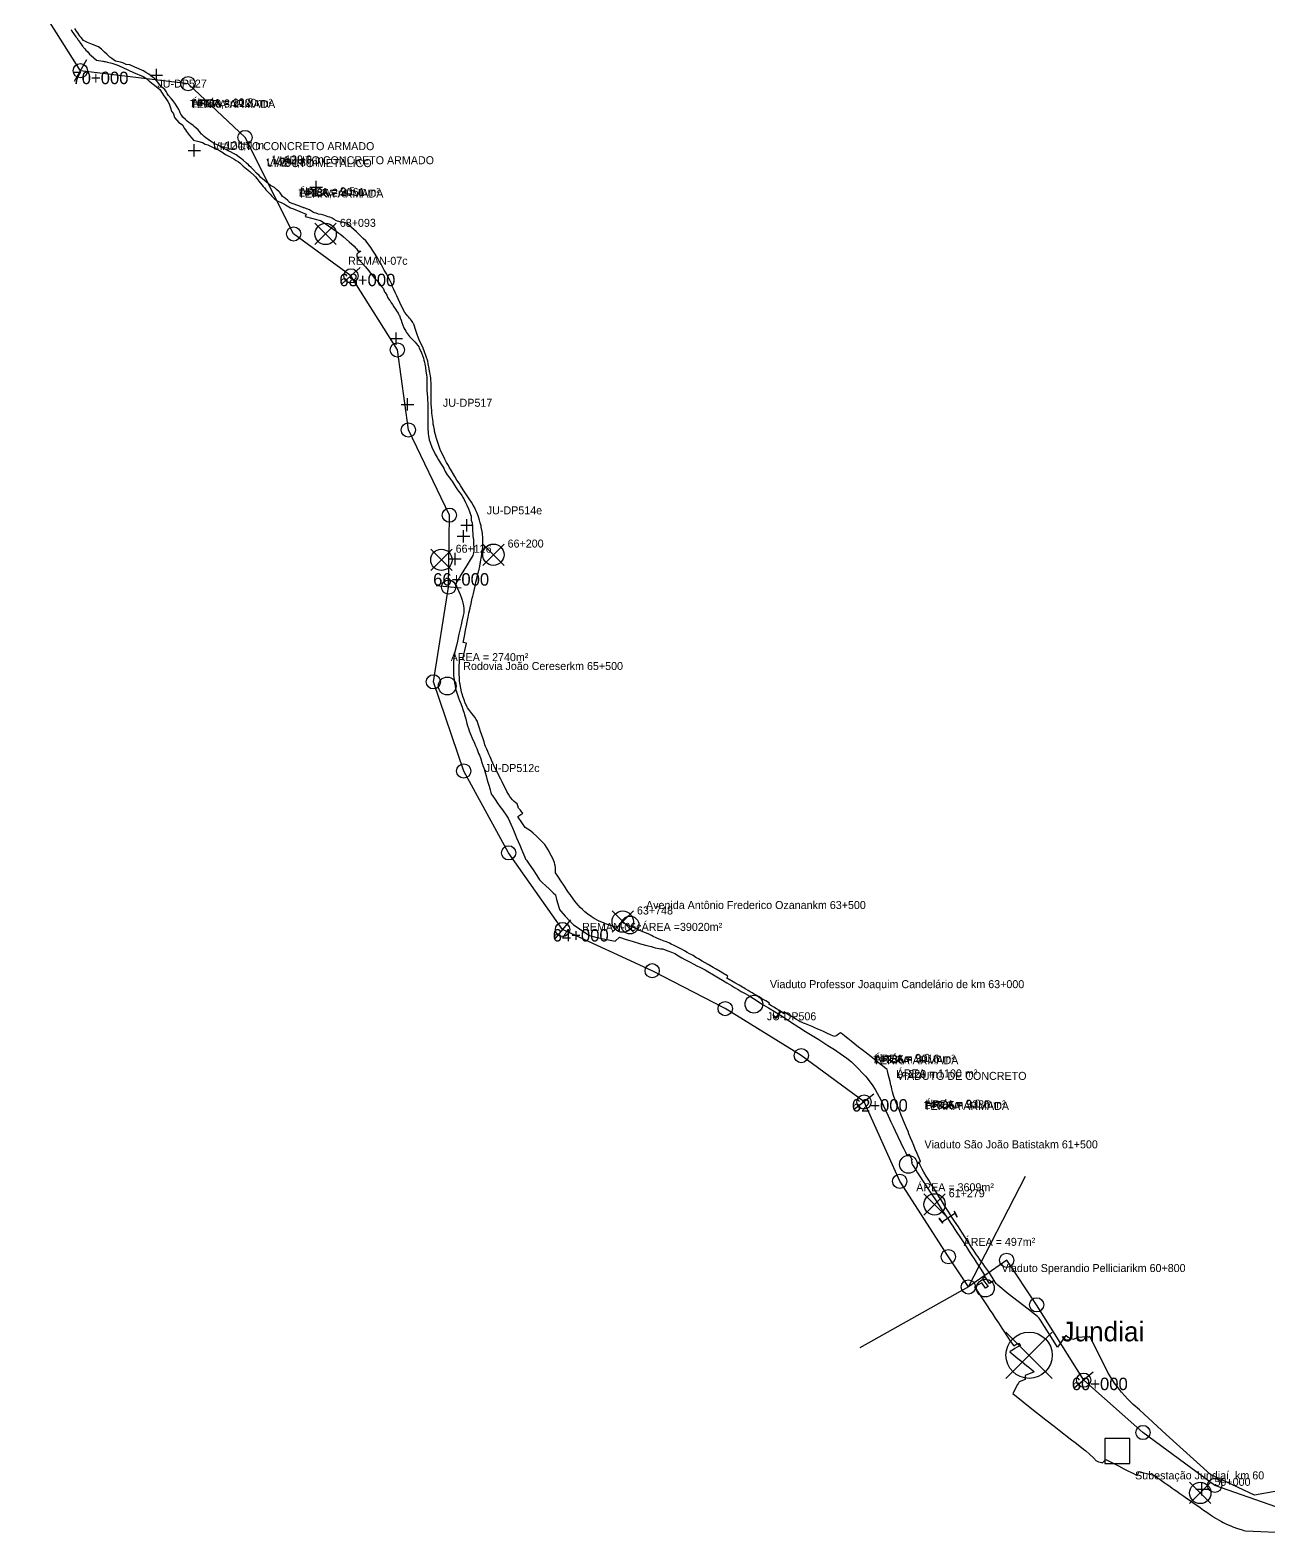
# Model space of a CAD drawing. Header units: metres. Extents: x 286341 to 332373, y 7396700 to 7466215.
# Drawn here: x 302639 to 309604, y 7432512 to 7440965 of the extents above; entities that cross this region are included whole.
import ezdxf

# ---------------------------------------------------------------- set-up
doc = ezdxf.new("R2010")
doc.units = ezdxf.units.M
for name, color, linetype in [('00-EIXO-TIC-RODAPE', 1, 'Continuous'), ('01-ESTACAS-MARCACAO', 3, 'Continuous'), ('02-TRECHOS-DIVISAO', 3, 'Continuous'), ('03-TERMINAIS-TIC', 2, 'Continuous'), ('06-SUBESTACOES', 6, 'Continuous'), ('07-OBRAS-DE-ARTE', 30, 'Continuous'), ('08-VIADUTOS-NOMES', 30, 'Continuous'), ('09-PASSARELAS', 4, 'Continuous'), ('10-DRENAGEM-BUEIROS', 5, 'Continuous'), ('12-FAIXA-DOMINIO', 9, 'Continuous'), ('13-DESAPROPRIACAO', 2, 'Continuous'), ('14-TIC-EIXO-REFERENCIA', 1, 'Continuous')]:
    doc.layers.add(name, color=color, linetype=linetype)

msp = doc.modelspace()

# ---------------------------------------------------------------- linework, layer by layer
at = {"layer": '00-EIXO-TIC-RODAPE'}
msp.add_lwpolyline([(309681.1, 7432646.3), (309299.4, 7432779.9), (308895.9, 7433077.3), (308562.9, 7433371.8), (308298, 7433795.2), (308129.8, 7434045.9), (307914.4, 7433896.2), (307801.7, 7434066.3), (307528.5, 7434490), (307327.8, 7434936.3), (306974.8, 7435197.3), (306547.2, 7435461.4), (306136.6, 7435674.2), (305632.6, 7435906.6), (305329.2, 7436337.3), (305076.9, 7436797.6), (304906.5, 7437299.2), (304992.1, 7437832.1), (304996.6, 7438236.7), (304765.9, 7438715.7), (304703.7, 7439166.1), (304442.7, 7439582.7), (304120.4, 7439818.5), (303847.2, 7440360.8), (303527, 7440663.3), (302921.4, 7440736.3), (302638.7, 7441185.8)], dxfattribs=at)
at = {"layer": '01-ESTACAS-MARCACAO'}
for p, q in [((302956.9, 7440796.6), (302885.9, 7440676)), ((304494.9, 7439629.3), (304390.5, 7439536)), ((305061.8, 7437825.4), (304922.5, 7437838.8)), ((305677, 7435960.6), (305588.2, 7435852.5)), ((307382.9, 7434979.5), (307272.6, 7434893.2)), ((308616.7, 7433416.6), (308509.1, 7433327))]:
    msp.add_line(p, q, dxfattribs=at)
at = {"layer": '02-TRECHOS-DIVISAO'}
for q in [(308235.4, 7434518.2), (307303.9, 7433553.7)]:
    msp.add_line((307914.4, 7433896.2), q, dxfattribs=at)
at = {"layer": '03-TERMINAIS-TIC'}
for p, q in [((308125.4, 7433382), (308385.4, 7433642)), ((308125.4, 7433642), (308385.4, 7433382))]:
    msp.add_line(p, q, dxfattribs=at)
msp.add_circle((308255.4, 7433512), 130, dxfattribs=at)
at = {"layer": '06-SUBESTACOES'}
msp.add_lwpolyline([(308681.8, 7432903.8), (308821.8, 7432903.8), (308821.8, 7433043.8), (308681.8, 7433043.8)], close=True, dxfattribs=at)
at = {"layer": '07-OBRAS-DE-ARTE'}
for p, q in [((304240.3, 7439758.1), (304360.3, 7439878.1)), ((304240.3, 7439878.1), (304360.3, 7439758.1)), ((304891.4, 7437925.4), (305011.4, 7438045.4)), ((304891.4, 7438045.4), (305011.4, 7437925.4)), ((305183.7, 7437954.3), (305303.7, 7438074.3)), ((305183.7, 7438074.3), (305303.7, 7437954.3)), ((305911, 7435890.7), (306031, 7436010.7)), ((305911, 7436010.7), (306031, 7435890.7)), ((307664, 7434300.6), (307784, 7434420.6)), ((307664, 7434420.6), (307784, 7434300.6)), ((309158.3, 7432677.5), (309278.3, 7432797.5)), ((309158.3, 7432797.5), (309278.3, 7432677.5))]:
    msp.add_line(p, q, dxfattribs=at)
for centre in [(304300.3, 7439818.1), (304951.4, 7437985.4), (305243.7, 7438014.3), (305971, 7435950.7), (307724, 7434360.6), (309218.3, 7432737.5)]:
    msp.add_circle(centre, 60, dxfattribs=at)
at = {"layer": '08-VIADUTOS-NOMES'}
for centre in [(304984.3, 7437275.7), (306011.8, 7435931.5), (306708.5, 7435486.4), (307577.2, 7434585.5), (308010.3, 7433889.8)]:
    msp.add_circle(centre, 50, dxfattribs=at)
at = {"layer": '09-PASSARELAS'}
for points in [[(306850.7, 7435452.6), (306879.4, 7435435.3), (306879.4, 7435435.3), (306879.4, 7435435.3), (306877.9, 7435432.9), (306857.8, 7435445), (306835.9, 7435409), (306832.3, 7435405.5), (306814.7, 7435424.1), (306814.7, 7435424.1), (306814.7, 7435424.1), (306816.7, 7435426), (306827.7, 7435414.4), (306829.5, 7435417.4), (306836.2, 7435413.3), (306855.8, 7435445.6), (306849, 7435449.7), (306850.7, 7435452.6)], [(306855.8, 7435445.6), (306834.5, 7435410.4)], [(306857.8, 7435445), (306835.9, 7435409)], [(307765.3, 7434263.6), (307751.3, 7434282.6), (307750, 7434281.5), (307749.7, 7434281.4), (307749, 7434280.9), (307768.9, 7434253.9), (307771.6, 7434255.9), (307766.9, 7434262.3), (307838.5, 7434311.2), (307849.1, 7434290.2), (307850.3, 7434290.8), (307850.5, 7434290.8), (307851.6, 7434291.4), (307836.5, 7434321.3), (307833.6, 7434319.8), (307837.2, 7434312.8)]]:
    msp.add_lwpolyline(points, dxfattribs=at)
at = {"layer": '10-DRENAGEM-BUEIROS'}
for points in [[(303349, 7440677.1), (303349, 7440747.1)], [(303314, 7440712.1), (303384, 7440712.1)], [(303562.2, 7440253.4), (303562.2, 7440323.4)], [(303527.2, 7440288.4), (303597.2, 7440288.4)], [(304212.1, 7440081.5), (304282.1, 7440081.5)], [(304247.1, 7440046.5), (304247.1, 7440116.5)], [(304661.8, 7439229.3), (304731.8, 7439229.3)], [(304696.8, 7439194.3), (304696.8, 7439264.3)], [(304761, 7438824.7), (304761, 7438894.7)], [(304726, 7438859.7), (304796, 7438859.7)], [(305095.3, 7438144.8), (305095.3, 7438214.8)], [(305040.8, 7438117.7), (305110.8, 7438117.7)], [(305060.3, 7438179.8), (305130.3, 7438179.8)], [(305075.8, 7438082.7), (305075.8, 7438152.7)], [(304993.3, 7437990.5), (305063.3, 7437990.5)], [(305028.3, 7437955.5), (305028.3, 7438025.5)], [(309227.6, 7432722.9), (309227.6, 7432792.9)], [(309192.6, 7432757.9), (309262.6, 7432757.9)]]:
    msp.add_lwpolyline(points, dxfattribs=at)
at = {"layer": '12-FAIXA-DOMINIO'}
for points in [[(302869.1, 7440968.3), (302874, 7440959.4), (302883.3, 7440945.5), (302896, 7440927.6), (302900.8, 7440921), (302903.7, 7440916.9), (302906.9, 7440912.3), (302909.8, 7440908.1), (302912.6, 7440904.2), (302916.2, 7440898.9), (302918.6, 7440895.5), (302925.5, 7440885.7), (302929, 7440880.8), (302933.8, 7440874.2), (302936.5, 7440871.2), (302939.6, 7440867.6), (302946.7, 7440859.6), (302952.9, 7440852.5), (302963, 7440841.5), (302972.6, 7440829.5), (302982, 7440821.8), (302996.9, 7440808.8), (303013.1, 7440795.2), (303047.2, 7440789.9), (303050, 7440789.5), (303055.2, 7440788.7), (303060.9, 7440787.8), (303074.4, 7440784.7), (303097.6, 7440779.5), (303126.7, 7440768.5), (303139.5, 7440763.4), (303185.5, 7440742.5), (303192.4, 7440739.5), (303220.8, 7440727.1), (303274.8, 7440703.5), (303289.9, 7440693.7), (303306.9, 7440679.8), (303310.9, 7440676.7), (303323.6, 7440666.8), (303337.8, 7440654.8), (303349.6, 7440644.8), (303367.8, 7440629.8), (303381.4, 7440609.2), (303390.6, 7440595.5), (303397.5, 7440585.4), (303412.5, 7440562.7), (303421.4, 7440549.5), (303428, 7440527), (303433.1, 7440509.2), (303444.6, 7440493.2), (303449.9, 7440473.5), (303474.2, 7440444.4), (303495.9, 7440431.5), (303497.8, 7440430.4), (303501.6, 7440421.5), (303505.9, 7440413.4), (303511.8, 7440403.1), (303518, 7440394), (303528.6, 7440378.7), (303534.5, 7440372.4), (303547.9, 7440357.6), (303558.5, 7440346.4), (303588.5, 7440337.5), (303607.4, 7440331.9), (303623.8, 7440322.7), (303637.4, 7440318.7), (303660.9, 7440308.7), (303672.3, 7440303), (303689, 7440294.6), (303704.4, 7440286.7), (303713.1, 7440282.2), (303717.2, 7440279.3), (303723.9, 7440274.5), (303737.1, 7440265.4), (303759.5, 7440253.1), (303785.6, 7440238), (303798.2, 7440230.6), (303811.1, 7440223.6), (303817.8, 7440218.1), (303827.7, 7440208.6), (303836.6, 7440199.6), (303874.8, 7440169), (303901.2, 7440144.4), (303905.7, 7440139.7), (303913.8, 7440129.4), (303925, 7440115.8), (303942.3, 7440094.1), (303949.1, 7440085.8), (303955.9, 7440077.5), (303964.5, 7440067.2), (303987.8, 7440041.8), (303997.7, 7440030.9), (304011.4, 7440017.9), (304020.6, 7440009.3), (304031.2, 7440002.8), (304040.6, 7439998.5), (304053.5, 7439993.2), (304070, 7439985.9), (304075.2, 7439981.4), (304103.5, 7439965.8), (304120.3, 7439958.9), (304190.4, 7439929.7), (304185.8, 7439917), (304228, 7439905.3), (304257.4, 7439897.6), (304271.6, 7439893.6), (304297, 7439876.4), (304316, 7439863.4), (304342.8, 7439845.1), (304359.1, 7439833.8), (304374.9, 7439823.3), (304386.4, 7439814.8), (304400.5, 7439802.2), (304433.3, 7439773.1), (304433.3, 7439773.1), (304433.3, 7439773.1), (304433.3, 7439773.1), (304433.3, 7439773.1), (304461.1, 7439749), (304468, 7439741), (304473.6, 7439734), (304485.1, 7439718), (304494.4, 7439723.2), (304496.9, 7439719.7), (304484.3, 7439711.3), (304479.3, 7439707.7), (304476.8, 7439703.9), (304475.8, 7439699.5), (304476.1, 7439694.7), (304477.8, 7439690.2), (304482.8, 7439681.2), (304486.5, 7439675.2), (304490, 7439670.1), (304493.9, 7439665.2), (304497.6, 7439661.2), (304505.1, 7439653.6), (304512.1, 7439646.7), (304517.7, 7439640.8), (304524.3, 7439634.1), (304531.8, 7439624.8), (304542.7, 7439611.2), (304551.7, 7439600.4), (304564.2, 7439584.7), (304576.1, 7439570.1), (304587.6, 7439555.9), (304598.8, 7439542.8), (304609.1, 7439531), (304616.9, 7439521.6), (304623.2, 7439514.2), (304627.2, 7439504.6), (304632.2, 7439493.2), (304635.6, 7439488), (304644.2, 7439474.3), (304649.9, 7439459.7), (304660, 7439446.7), (304663.8, 7439441.4), (304669.8, 7439431.7), (304676.7, 7439420.8), (304684.6, 7439408.6), (304693.5, 7439395.7), (304699, 7439386.5), (304707.7, 7439372.2), (304713, 7439364), (304715, 7439360), (304720.1, 7439346), (304725, 7439332.4), (304729.7, 7439319.3), (304734.7, 7439304.5), (304740.8, 7439290.3), (304745.7, 7439280.2), (304750.6, 7439271.8), (304756, 7439263.5), (304761, 7439255.8), (304766.4, 7439249.3), (304772, 7439241.9), (304778.6, 7439235), (304790.8, 7439222.4), (304803.2, 7439209.5), (304810.1, 7439201.4), (304818.4, 7439190.2), (304823.8, 7439182.7), (304827.3, 7439176.3), (304834.1, 7439163.3), (304839.6, 7439148.7), (304844.9, 7439134.1), (304849.9, 7439119.3), (304853, 7439109.2), (304856, 7439097.2), (304857.9, 7439086.3), (304861.1, 7439066.8), (304864.2, 7439045.9), (304867.1, 7439026.6), (304869.5, 7439011), (304869.8, 7438984.3), (304869.4, 7438963.5), (304869.4, 7438945.9), (304869.9, 7438938), (304871.3, 7438916.7), (304872.5, 7438899.6), (304874, 7438885), (304875.2, 7438867.2), (304875.7, 7438856.5), (304875.6, 7438841.2), (304875.4, 7438826.5), (304875.1, 7438811.6), (304875.6, 7438793.2), (304875.3, 7438774.9), (304875.5, 7438760.2), (304875.4, 7438745.7), (304875.5, 7438731.2), (304875.7, 7438718), (304876.8, 7438705.7), (304877.9, 7438693.6), (304878.9, 7438682.3), (304880.4, 7438673.7), (304883.3, 7438660.3), (304885.7, 7438651.7), (304890.2, 7438638.9), (304895.5, 7438624.4), (304899.2, 7438614.3), (304906.1, 7438600.8), (304916.1, 7438580.6), (304926.7, 7438561), (304934.6, 7438547.5), (304946.7, 7438529.1), (304957.5, 7438512.2), (304964.7, 7438500.9), (304967.2, 7438495.4), (304973.2, 7438481.6), (304977.3, 7438472.4), (304983, 7438463.3), (304992.4, 7438451.9), (305002.7, 7438439), (305013.4, 7438423.2), (305026, 7438404.6), (305035.3, 7438390.5), (305046.2, 7438374.1), (305056.5, 7438360.8), (305066.2, 7438346.7), (305074.7, 7438334.2), (305077, 7438329.3), (305087, 7438308.4), (305094.9, 7438292.2), (305104.2, 7438272.8), (305109, 7438257.9), (305114.4, 7438240.1), (305118.2, 7438231.5), (305118.2, 7438225.8), (305118, 7438207.9), (305123.6, 7438193.9), (305124.5, 7438181.4), (305125.8, 7438164.5), (305126.8, 7438148.1), (305127.6, 7438132.8), (305128.1, 7438120.4), (305130.3, 7438106.6), (305131.5, 7438101.7), (305131.9, 7438079.6), (305133.1, 7438050.2), (305133.6, 7438036.4), (305131.1, 7438024.8), (305127.4, 7438009.7), (305112.7, 7437985.3), (305096, 7437957.6), (305078.3, 7437928), (305062.9, 7437902.9), (305050.5, 7437882), (305040.5, 7437865.3), (305035.6, 7437858.9), (305033.6, 7437853.4), (305033.2, 7437847.4), (305034, 7437843), (305036, 7437838.1), (305042.2, 7437824.2), (305049.4, 7437807.4), (305056.3, 7437791.2), (305062.8, 7437775.7), (305068.8, 7437758.5), (305072.5, 7437743.3), (305075.8, 7437726.8), (305077.4, 7437712.2), (305078, 7437697.2), (305077.1, 7437686.9), (305074.7, 7437671.5), (305066.7, 7437640.2), (305062.1, 7437619.5), (305055.8, 7437590.6), (305050.3, 7437567), (305042.2, 7437527.8), (305036.1, 7437503.4), (305029, 7437475.4), (305026, 7437458.1), (305022.1, 7437432.4), (305020.2, 7437411.1), (305019, 7437389.4), (305018.6, 7437369.3), (305019.3, 7437350.8), (305020.2, 7437332.9), (305022.3, 7437312.5), (305024.6, 7437294.4), (305028.3, 7437276), (305031.4, 7437260.8), (305036.5, 7437242.3), (305041.7, 7437226.3), (305047.6, 7437208.8), (305053.8, 7437193.7), (305059.9, 7437177.2), (305067.4, 7437157.1), (305072.3, 7437143.1), (305079.7, 7437123.1), (305082.1, 7437113.9), (305088.2, 7437091.4), (305095, 7437064.8), (305098.7, 7437051), (305103, 7437036.9), (305107.6, 7437023.5), (305111, 7437013.8), (305114.5, 7437004.9), (305123.9, 7436982.8), (305136.8, 7436954.7), (305143.4, 7436939.7), (305149.8, 7436924), (305153.5, 7436913.2), (305160.8, 7436896.9), (305165.6, 7436886.2), (305172.3, 7436866.5), (305179.4, 7436846), (305185.1, 7436829.2), (305191.4, 7436809.7), (305197.6, 7436789.6), (305202.9, 7436770.6), (305207.7, 7436753.7), (305212.7, 7436735.7), (305219.4, 7436711.8), (305224.7, 7436692.3), (305227.3, 7436683.4), (305229.2, 7436676.9), (305231.7, 7436670.6), (305234, 7436665.7), (305236.3, 7436661.6), (305239.8, 7436656), (305253, 7436637.5), (305267.7, 7436617.2), (305280.7, 7436599), (305295, 7436579.7), (305303.2, 7436568.7), (305316.5, 7436548.5), (305327.6, 7436532), (305334.6, 7436515.1), (305341.9, 7436498.2), (305350.6, 7436477.6), (305360.3, 7436454.8), (305368.2, 7436436.7), (305374.1, 7436422.2), (305383.1, 7436401.2), (305391.8, 7436380.4), (305399.8, 7436361.5), (305409.5, 7436339.2), (305420.7, 7436312.8), (305425.1, 7436302.3), (305429.8, 7436295.8), (305444.7, 7436273.6), (305466.6, 7436241.1), (305483.6, 7436215.6), (305498, 7436194.3), (305503.7, 7436185), (305518.7, 7436171.1), (305538.7, 7436152.2), (305557.7, 7436134.2), (305580.4, 7436112.7), (305592.9, 7436101), (305598.7, 7436075.9), (305605.3, 7436051.3), (305610.9, 7436031.4), (305614.7, 7436018), (305622, 7436010), (305648, 7435982), (305677.8, 7435950), (305693.9, 7435933), (305709.5, 7435922.5), (305747.4, 7435897), (305778, 7435876.7), (305784.2, 7435871.8), (305812.3, 7435865.5), (305870.7, 7435852.8), (305900.2, 7435846.7), (305928.7, 7435840.4), (305953.6, 7435862.3), (305990.8, 7435850.5), (306023.5, 7435840), (306071, 7435826.6), (306105.7, 7435816.4), (306130.6, 7435810), (306154.1, 7435803.7), (306173.9, 7435799.7), (306183.4, 7435798.2), (306195.3, 7435798), (306200.8, 7435796.3), (306224.5, 7435786), (306245.8, 7435778.2), (306263.3, 7435770.5), (306284.5, 7435758.2), (306304, 7435746.2), (306319.3, 7435737.2), (306330.8, 7435731.7), (306349.6, 7435721.8), (306370.8, 7435710.9), (306387.9, 7435702.2), (306404.1, 7435693.7), (306433.6, 7435678.7), (306449.1, 7435669.6), (306480.8, 7435651.4), (306509.6, 7435634.5), (306531.4, 7435621.3), (306556.6, 7435606.8), (306582.5, 7435591.3), (306599, 7435580.7), (306620, 7435568), (306637.7, 7435557.3), (306660.2, 7435545.5), (306685.9, 7435531), (306705.7, 7435518.2), (306721.4, 7435508), (306751, 7435488.4), (306790.4, 7435466), (306834.2, 7435438.8), (306872.4, 7435414.4), (306913.7, 7435387.7), (306961.8, 7435357.3), (306998.9, 7435333.4), (307036.1, 7435310.6), (307073.9, 7435287.2), (307124.9, 7435254.8), (307162, 7435230.6), (307192.8, 7435209.8), (307231.2, 7435182.2), (307257.1, 7435161.4), (307279.7, 7435139.9), (307297.4, 7435122.8), (307317.6, 7435101), (307335.4, 7435081.3), (307344.5, 7435069.9), (307359.6, 7435050.5), (307372.9, 7435031.9), (307389.4, 7435006.3), (307402, 7434985.2), (307421.3, 7434948.4), (307437.5, 7434914.2), (307450.4, 7434885.9), (307464, 7434857.6), (307479.1, 7434825.5), (307491.8, 7434798.2), (307503.6, 7434773.2), (307518.2, 7434741.7), (307535.4, 7434706.1), (307543, 7434689.8), (307551.1, 7434672.9), (307558.3, 7434657.7), (307560, 7434654.3), (307568.7, 7434637.1), (307580.2, 7434643.1), (307583.2, 7434637.5), (307598.3, 7434610.2), (307593.4, 7434607), (307597.3, 7434599.3), (307598.9, 7434595.9), (307596.9, 7434595), (307595.9, 7434593.6), (307595.5, 7434592), (307596.5, 7434589.5), (307603.5, 7434578.1), (307618.6, 7434553.9), (307628.6, 7434537.3), (307642.7, 7434516.1), (307657.1, 7434494.2), (307676.2, 7434465.4), (307696.6, 7434435), (307709.2, 7434415.9), (307716.9, 7434403.8), (307725.9, 7434390.8), (307736.5, 7434374.6), (307751, 7434353.2), (307762.3, 7434335.7), (307776.7, 7434313.7), (307788.2, 7434296.1), (307804.8, 7434271.2), (307817.5, 7434251.5), (307826.6, 7434237.4), (307839, 7434219), (307852.7, 7434197.5), (307861.9, 7434183.8), (307873.2, 7434166.2), (307891.9, 7434138.2), (307907.4, 7434113.9), (307919.1, 7434096), (307933.8, 7434073), (307946.8, 7434053.8), (307959, 7434034.7), (307981, 7434001.2), (308003.7, 7433966.2), (308005.7, 7433963.2)], [(308032.9, 7433976.1), (308029.5, 7433981.5), (308018.2, 7433996.8), (308007.8, 7434011.4), (307997.5, 7434025.8), (307988.5, 7434037.9), (307979.2, 7434050.9), (307968.7, 7434065.7), (307959.6, 7434077.3), (307950.7, 7434090.9), (307941.2, 7434105.8), (307933.6, 7434116.5), (307914.6, 7434146.3), (307897.8, 7434172.2), (307877.3, 7434203.8), (307858, 7434233.6), (307836.4, 7434266.4), (307818.5, 7434294), (307803.7, 7434316.5), (307789.8, 7434338.6), (307774.9, 7434363.2), (307760.8, 7434385.7), (307745.2, 7434411), (307734.6, 7434427.7), (307720, 7434450.9), (307704.2, 7434475.4), (307691.2, 7434496.4), (307676.2, 7434519.6), (307664.2, 7434541.5), (307655.3, 7434558.7), (307643.9, 7434581), (307638.8, 7434590.2), (307637.2, 7434590.2), (307635.5, 7434591), (307634.6, 7434593), (307634.6, 7434595), (307636.3, 7434597.3), (307641.8, 7434600.5), (307643.2, 7434600.2), (307644.5, 7434602.3), (307637.1, 7434620.3), (307625.7, 7434646.6), (307615.4, 7434671.4), (307606.9, 7434691.9), (307598.2, 7434713.3), (307589.5, 7434734.8), (307580.1, 7434756.8), (307575, 7434769.6), (307566.2, 7434791.5), (307555.7, 7434816.8), (307546.7, 7434839.2), (307536.9, 7434862.9), (307526.5, 7434888.3), (307518, 7434908.7), (307509.2, 7434931.2), (307500.7, 7434953), (307494.2, 7434971.8), (307488.3, 7434993.5), (307484.6, 7435007.7), (307481.5, 7435020.9), (307478.8, 7435030.1), (307473.9, 7435050.9), (307468.6, 7435072.8), (307464, 7435092.1), (307459.3, 7435110.7), (307457.5, 7435118.6), (307442.3, 7435130.5), (307431.6, 7435139.3), (307418.7, 7435149.2), (307403.1, 7435161.4), (307387.2, 7435174.3), (307365.5, 7435191.4), (307341.4, 7435210.3), (307317.8, 7435228.8), (307297, 7435245.4), (307275.4, 7435262.3), (307256, 7435277.7), (307237.1, 7435292.9), (307218.9, 7435307.2), (307206.9, 7435316.8), (307196, 7435325.5), (307185, 7435318.6), (307174, 7435311.1), (307162, 7435303.7), (307142.1, 7435312.7), (307123.1, 7435321.1), (307099.8, 7435331.8), (307082.4, 7435339.8), (307067.7, 7435346.6), (307051.9, 7435353.8), (307035.9, 7435360), (307017, 7435367.9), (306999.1, 7435375.1), (306986.5, 7435380), (306975.2, 7435384.4), (306968.9, 7435387.7), (306960.3, 7435392.5), (306948.1, 7435400), (306932.3, 7435410.1), (306919.2, 7435417.9), (306898.1, 7435430.8), (306876.9, 7435443.6), (306876.9, 7435443.6), (306876.9, 7435443.6), (306876.9, 7435443.6), (306876.9, 7435443.6), (306876.9, 7435443.6), (306877.4, 7435435.2), (306868.5, 7435440.1), (306852.3, 7435450.1), (306835, 7435460.6), (306820.6, 7435469.3), (306807.5, 7435477.7), (306792.3, 7435487.2), (306796.1, 7435493.1), (306796.1, 7435493.1), (306796.1, 7435493.1), (306790.9, 7435496.2), (306775.3, 7435505.1), (306764.8, 7435511.4), (306751.4, 7435519.2), (306743.5, 7435523.8), (306734.5, 7435529), (306721.6, 7435536.7), (306710.7, 7435543.1), (306698.8, 7435550), (306687.9, 7435556.3), (306675.4, 7435563.8), (306662.5, 7435571.2), (306659.8, 7435572.7), (306651.5, 7435577.5), (306644.9, 7435581.5), (306624.9, 7435593.5), (306624.9, 7435593.5), (306601.8, 7435606.8), (306591.6, 7435612.9), (306591.6, 7435612.9), (306591.6, 7435612.9), (306557, 7435633.2), (306562.4, 7435643), (306555.7, 7435646.9), (306532.9, 7435661), (306518.1, 7435669.8), (306496.5, 7435682.9), (306479.9, 7435692.4), (306451.2, 7435709.5), (306417.6, 7435729), (306396.5, 7435741.4), (306382.1, 7435749.5), (306366.1, 7435759.2), (306355.5, 7435765.2), (306345.9, 7435770.4), (306333.9, 7435777.5), (306319, 7435786), (306305.5, 7435793.5), (306287, 7435803.2), (306275, 7435809.3), (306260.7, 7435816.5), (306242.9, 7435824.5), (306233.8, 7435828.8), (306216.4, 7435836.1), (306204.4, 7435840.6), (306184.5, 7435848.9), (306171.5, 7435854.6), (306158.2, 7435860.1), (306142.9, 7435866.7), (306133.1, 7435872.9), (306116.8, 7435879.6), (306104, 7435885.5), (306092.5, 7435890.3), (306080.2, 7435895.6), (306067.7, 7435901.3), (306056.1, 7435906.2), (306044, 7435911.7), (306036.2, 7435914.9), (306021, 7435921.5), (306009.8, 7435926.5), (305997.9, 7435931.7), (305988.2, 7435935.7), (305976.2, 7435941.2), (305962.1, 7435947.3), (305952.6, 7435933.8), (305938.9, 7435917.1), (305918.3, 7435923.8), (305896.3, 7435930.7), (305873.8, 7435938.1), (305862.6, 7435943), (305838.9, 7435953.7), (305809.5, 7435969), (305793, 7435979.8), (305774.3, 7435993.2), (305757.9, 7436006.2), (305744.4, 7436019.3), (305732, 7436030.8), (305721.9, 7436041.5), (305710.5, 7436054.7), (305701, 7436066.2), (305692.4, 7436078.9), (305675.6, 7436103.3), (305666.6, 7436115), (305655.7, 7436130.9), (305642.9, 7436150.5), (305622.6, 7436180.9), (305605.7, 7436206.4), (305593.7, 7436224.5), (305593.8, 7436230.7), (305592.2, 7436252.6), (305590.8, 7436266.8), (305589.4, 7436272.5), (305586.8, 7436283), (305581.9, 7436296), (305576.4, 7436308.8), (305569.4, 7436322.9), (305551.8, 7436355.1), (305533.1, 7436385.1), (305503, 7436413.7), (305486.2, 7436430.4), (305467.9, 7436448.6), (305451.6, 7436460.4), (305422.2, 7436479.7), (305410.9, 7436497), (305400.1, 7436513.6), (305387.2, 7436532.7), (305380.7, 7436542.4), (305408.5, 7436561.5), (305404.2, 7436567.1), (305395.4, 7436576.7), (305384.7, 7436588.6), (305380.3, 7436602.1), (305377.1, 7436612.4), (305369.5, 7436618.3), (305360.1, 7436626.7), (305351.8, 7436634.8), (305341.8, 7436646.5), (305336.5, 7436654), (305328.2, 7436667.2), (305320.1, 7436683.1), (305311.4, 7436699.9), (305300.9, 7436720.7), (305292.8, 7436736.3), (305285.1, 7436751.5), (305278.4, 7436765.6), (305271.8, 7436778.4), (305263.2, 7436795.1), (305258.9, 7436804.4), (305252.4, 7436817.9), (305245.2, 7436833.1), (305241.2, 7436840.9), (305233.2, 7436859.3), (305225.1, 7436877.8), (305218.4, 7436891.9), (305212, 7436907), (305206.5, 7436920.1), (305200, 7436934.9), (305196.2, 7436945.8), (305191.2, 7436961.3), (305185.6, 7436978.4), (305178.8, 7436999.7), (305172.1, 7437020.7), (305166.3, 7437038.3), (305160.8, 7437055.9), (305157.1, 7437067), (305153.5, 7437075.5), (305146.9, 7437087.8), (305139.5, 7437100.1), (305132.5, 7437109.5), (305122.9, 7437121.7), (305111.7, 7437135.9), (305105.8, 7437143.8), (305098.8, 7437153.4), (305097, 7437156.4), (305093.6, 7437161.7), (305085.8, 7437179.5), (305078.8, 7437198), (305072.3, 7437216.5), (305069.3, 7437226.5), (305065, 7437242), (305062.3, 7437254.1), (305058.7, 7437273.2), (305056.6, 7437285.5), (305055.4, 7437291.7), (305054.1, 7437303.6), (305053.3, 7437315.7), (305052.4, 7437327.7), (305051.9, 7437337.2), (305051, 7437348.1), (305051, 7437359.5), (305051.1, 7437370.9), (305051.3, 7437382.1), (305052, 7437392.3), (305052.9, 7437405.3), (305053.7, 7437415.1), (305054.7, 7437423.5), (305055.6, 7437427.5), (305071, 7437424.1), (305077.8, 7437452.7), (305083.3, 7437476.3), (305088.7, 7437499.1), (305092.5, 7437516.2), (305073.9, 7437520.9), (305077.4, 7437538), (305082.7, 7437566.3), (305087.3, 7437590.1), (305090.5, 7437606.3), (305093.7, 7437623.6), (305094.6, 7437628.7), (305096, 7437635.4), (305098.2, 7437646.5), (305101, 7437662.3), (305106.3, 7437684.7), (305113, 7437713.6), (305115.7, 7437726.1), (305117.1, 7437732.7), (305117.9, 7437736.1), (305118.5, 7437738.8), (305121.5, 7437751.8), (305125.3, 7437768.9), (305128, 7437781.4), (305131.4, 7437796.5), (305135.4, 7437813.7), (305140.5, 7437837.3), (305145.7, 7437859.2), (305150.5, 7437880.5), (305154.8, 7437899), (305159.3, 7437918.8), (305162.4, 7437926), (305163, 7437929.3), (305163.7, 7437932.7), (305166.7, 7437948.4), (305169.9, 7437965.2), (305170.8, 7437969.6), (305171.8, 7437974.8), (305177.1, 7438004.8), (305179.3, 7438019), (305181.2, 7438031.7), (305182.2, 7438038.1), (305184.6, 7438063), (305184.9, 7438087.1), (305184.3, 7438111), (305182.5, 7438129.5), (305182.4, 7438136.1), (305180.7, 7438145), (305175.6, 7438168.4), (305174.2, 7438176), (305171.8, 7438188.1), (305170.2, 7438193.9), (305170.2, 7438193.9), (305165.8, 7438209.2), (305159.8, 7438227.6), (305152.3, 7438248.6), (305145.9, 7438262.8), (305139.2, 7438277.3), (305130.4, 7438293.2), (305120.6, 7438309.1), (305108.4, 7438328.5), (305096.5, 7438346.2), (305085.6, 7438362.8), (305074.6, 7438379.1), (305074.6, 7438379.1), (305074.6, 7438379.1), (305059.2, 7438402.6), (305050.7, 7438416), (305038.9, 7438434.2), (305026.5, 7438453.8), (305026.5, 7438453.8), (305026.5, 7438453.8), (305002.4, 7438494.9), (304995.9, 7438506.1), (304990.6, 7438515.2), (304980.7, 7438532.1), (304969.8, 7438551.2), (304969.8, 7438551.2), (304944.9, 7438605.2), (304923.6, 7438667.3), (304923.6, 7438667.3), (304922.7, 7438671), (304921.7, 7438674.8), (304917.9, 7438689.2), (304913.5, 7438708.4), (304911.7, 7438717.5), (304910.4, 7438723.9), (304908.3, 7438735.7), (304905.7, 7438747.9), (304904.2, 7438760.5), (304902.5, 7438774.8), (304901, 7438785.9), (304899.7, 7438796.2), (304898, 7438813), (304896.8, 7438825.7), (304895, 7438841.4), (304894.3, 7438862.5), (304893.7, 7438875.6), (304893.6, 7438893), (304893.5, 7438908.7), (304893.7, 7438924.1), (304893.9, 7438942.5), (304893.1, 7438968.7), (304891.2, 7439007.2), (304889.8, 7439019.6), (304888.8, 7439028.3), (304886.3, 7439038.6), (304885.4, 7439045.2), (304882.2, 7439062), (304877.6, 7439087.8), (304875.6, 7439102.9), (304866.1, 7439129.4), (304857.3, 7439155.3), (304848, 7439176.2), (304826.5, 7439222.2), (304816.5, 7439247.6), (304809.3, 7439270.4), (304804.1, 7439287), (304800.1, 7439299.8), (304795.6, 7439310.2), (304794.1, 7439313.2), (304792.6, 7439316.3), (304790.9, 7439319.7), (304783.8, 7439330.5), (304777.6, 7439338.3), (304772.3, 7439345), (304765.6, 7439352.4), (304760.3, 7439357.1), (304754.7, 7439365.2), (304746.2, 7439376.9), (304738.9, 7439390.2), (304731.9, 7439402.7), (304725.6, 7439414.9), (304717.2, 7439433.1), (304708, 7439452.9), (304699.9, 7439469.5), (304690.7, 7439489.3), (304683.3, 7439505.4), (304676.8, 7439521.6), (304671.8, 7439534.9), (304666.5, 7439547.1), (304659.7, 7439561.4), (304653.8, 7439573.5), (304640.1, 7439597.8), (304630.4, 7439615), (304622.3, 7439628.9), (304611.9, 7439647.6), (304601.4, 7439665.6), (304591.6, 7439683.1), (304551.2, 7439746.7), (304526.3, 7439780.2), (304510.7, 7439791.8), (304473.7, 7439830.5), (304418.4, 7439878.9), (304398.7, 7439884.7), (304379.5, 7439885.5), (304379.5, 7439885.5), (304360.9, 7439892), (304349.3, 7439899.3), (304337.5, 7439907.2), (304337.5, 7439907.2), (304333.6, 7439908.6), (304323.5, 7439912), (304313.9, 7439915.3), (304305, 7439918.4), (304299.3, 7439920.4), (304291.1, 7439923.2), (304275.3, 7439927), (304259.8, 7439929.8), (304246.7, 7439934.2), (304238, 7439937.1), (304233.1, 7439938.8), (304216.2, 7439950.3), (304209, 7439953.2), (304203.5, 7439955.4), (304199.7, 7439956.8), (304192.8, 7439959.5), (304185.4, 7439962.4), (304180.3, 7439964.4), (304178.4, 7439965.1), (304176.7, 7439965.8), (304174.5, 7439966.7), (304172.1, 7439967.6), (304159.2, 7439972.4), (304154.3, 7439974.2), (304149.7, 7439976), (304144.9, 7439977.8), (304118.4, 7439988.4), (304098, 7439995.8), (304095.3, 7439998), (304088.2, 7440005.8), (304075.3, 7440017.4), (304075.3, 7440017.4), (304058.1, 7440029.1), (304052.7, 7440037.9), (304045.8, 7440049.1), (304039.6, 7440054.9), (304024.9, 7440068.3), (304012.6, 7440079.2), (304005.1, 7440083.5), (303989.7, 7440091.6), (303976.9, 7440101.3), (303945.7, 7440127.9), (303936.9, 7440136.2), (303925.9, 7440147.2), (303912.5, 7440160.4), (303894.5, 7440178.1), (303881.4, 7440191.3), (303871.2, 7440201.2), (303866.2, 7440206), (303855.1, 7440216.4), (303837.6, 7440232.3), (303826.6, 7440241.5), (303813.8, 7440250.9), (303813.8, 7440250.9), (303797.2, 7440262.3), (303783.2, 7440270.6), (303766.3, 7440279.6), (303753, 7440286.1), (303742.5, 7440291.4), (303725.9, 7440299.7), (303708.9, 7440311), (303693.5, 7440318.2), (303674.4, 7440327.8), (303663.3, 7440334.2), (303653, 7440340.4), (303639.3, 7440350.2), (303627.1, 7440359.5), (303617.8, 7440366.7), (303605.5, 7440377.7), (303603.2, 7440380.3), (303593.9, 7440391.8), (303583.5, 7440403.3), (303573.1, 7440413.7), (303561.9, 7440423.3), (303554.8, 7440428.4), (303541.8, 7440437.5), (303530.8, 7440445.6), (303521.9, 7440452.9), (303511.8, 7440461.3), (303497, 7440475.9), (303491.2, 7440484.1), (303486.9, 7440491.6), (303483.1, 7440499.5), (303478.1, 7440511.5), (303474.6, 7440517.6), (303465.6, 7440532.7), (303456.5, 7440548.3), (303442.4, 7440566.2), (303432.2, 7440579.2), (303417.8, 7440597.7), (303409.7, 7440608.1), (303403, 7440618.7), (303396.2, 7440631), (303379.5, 7440643.2), (303367.3, 7440658.2), (303356.2, 7440672), (303347.3, 7440682.4), (303335.8, 7440693.4), (303327.1, 7440700.6), (303315.8, 7440709.5), (303305.8, 7440716.3), (303289.4, 7440727), (303275.7, 7440735.5), (303270.3, 7440738.2), (303249.9, 7440747), (303227.9, 7440756.6), (303199.8, 7440768.6), (303178.6, 7440770.8), (303161, 7440780.1), (303146.8, 7440783.9), (303119.6, 7440790.8), (303106.8, 7440798.8), (303098, 7440804.7), (303088, 7440812), (303071.3, 7440828), (303056.3, 7440841.4), (303039.5, 7440856.6), (303024.3, 7440870.2), (302990.2, 7440882.9), (302961.4, 7440894.3), (302949.5, 7440900.9), (302939.6, 7440906.8), (302925.2, 7440923.8), (302919.4, 7440931.4), (302907, 7440948.4), (302900.2, 7440958.5), (302891.1, 7440974.1)], [(308059.5, 7433933), (308032.9, 7433976.1)], [(309765.4, 7432767.4), (309523.7, 7432725.1), (309276.4, 7432840.3), (309026.4, 7433066.3), (308876, 7433204.4), (308841.7, 7433234.7), (308826.4, 7433249.2), (308811, 7433264.6), (308791.9, 7433285), (308775.4, 7433304.2), (308763.4, 7433318.9), (308750.6, 7433335.5), (308736.2, 7433355.5), (308723.9, 7433373.8), (308701.1, 7433411.9), (308670.3, 7433472.1), (308598.1, 7433618), (308585.7, 7433611.4), (308583.5, 7433615.6), (308528.1, 7433612.2), (308505.1, 7433601.3), (308475.9, 7433611.3), (308462.5, 7433622.5), (308415.9, 7433558.2), (308400.3, 7433581.7), (308319.6, 7433709.8), (308312.3, 7433721.2), (308303.7, 7433730.2), (308250.8, 7433771.3), (308137.2, 7433858.1), (308080.1, 7433905.9), (308074.1, 7433912.5), (308072.5, 7433914.9), (308071.5, 7433913.9), (308059.4, 7433933.2), (308033.3, 7433916), (308008.5, 7433953.4), (307994.5, 7433939.8), (308025.7, 7433898.3), (308010.5, 7433888.8), (307989.2, 7433919.8), (307949.6, 7433895.8), (307967.8, 7433868), (307974.4, 7433858.2), (307982.4, 7433846.1), (307994.2, 7433828.4), (308008.9, 7433806.4), (308023.1, 7433784.9), (308035.5, 7433765.9), (308047.4, 7433748.4), (308065.6, 7433720.6), (308083.4, 7433693.4), (308103, 7433664.1), (308118.2, 7433641), (308127.2, 7433627.5), (308138.6, 7433610.2), (308148.2, 7433595.6), (308157.2, 7433582.1), (308169.3, 7433564.1), (308181.4, 7433571.5), (308193.2, 7433578.5), (308197, 7433580.5), (308206.7, 7433566), (308188.5, 7433557.6), (308175, 7433549.3), (308167.2, 7433544), (308148.4, 7433532.2), (308146.9, 7433531), (308159.3, 7433520.8), (308167.2, 7433514.2), (308183.7, 7433501.2), (308200.4, 7433487.8), (308214, 7433476.8), (308230.7, 7433463.4), (308240.9, 7433454.8), (308254.1, 7433444), (308267.3, 7433433.5), (308278.8, 7433424), (308284.6, 7433419.5), (308232.8, 7433398.5), (308233.5, 7433375.3), (308199.3, 7433362.5), (308195.4, 7433355.6), (308190.4, 7433346.7), (308164.2, 7433296.5), (308280.7, 7433203.8), (308315, 7433176.6), (308350.7, 7433148.7), (308396.1, 7433113.1), (308424.3, 7433090.9), (308487, 7433042), (308522.8, 7433014.7), (308561.8, 7432984.3), (308574, 7432974.7), (308595.2, 7432955.3), (308617.7, 7432935.2), (308625.8, 7432927.5), (308625.7, 7432926.8), (308627.8, 7432924.1), (308630.5, 7432920.2), (308631.2, 7432920.2), (308639.4, 7432915.3), (308646.2, 7432912.9), (308654.7, 7432910.5), (308662.2, 7432908.6), (308668.8, 7432907.3), (308686.9, 7432926.3), (308758.1, 7432889.3), (308789.1, 7432873.1), (308811.3, 7432861.7), (308834.9, 7432849.9), (308863, 7432836.1), (308873.8, 7432858.2), (308892.6, 7432852.4), (308957.2, 7432836.7), (308967.8, 7432829.6), (308979.2, 7432821.5), (308992.6, 7432812.5), (309015.5, 7432796.3), (309025.9, 7432789.3), (309035.9, 7432782.2), (309049.8, 7432772.8), (309061, 7432764.7), (309071.7, 7432757), (309085.7, 7432747.3), (309103.8, 7432734.6), (309126, 7432719.3), (309140.9, 7432708.9), (309161.5, 7432694.2), (309183.3, 7432679), (309198.3, 7432668.6), (309217.3, 7432655.2), (309237.2, 7432641.4), (309255.4, 7432628.7), (309275.1, 7432614.9), (309286.8, 7432606.6), (309291.3, 7432603.3), (309307.3, 7432593.8), (309319.9, 7432586), (309337, 7432576.8), (309347.2, 7432571.3), (309361, 7432564.6), (309375, 7432558.1), (309389.4, 7432552), (309401.1, 7432547.3), (309426.8, 7432537.9), (309435.1, 7432535), (309454.5, 7432529.1), (309462.7, 7432526.8), (309472.2, 7432524.4), (309472.8, 7432524.3), (309729.5, 7432512.5)]]:
    msp.add_lwpolyline(points, dxfattribs=at)
at = {"layer": '14-TIC-EIXO-REFERENCIA'}
for centre in [(302921.4, 7440736.3), (303527, 7440663.3), (303847.2, 7440360.8), (304120.4, 7439818.5), (304442.7, 7439582.7), (304703.7, 7439166.1), (304765.9, 7438715.7), (304996.6, 7438236.7), (304992.1, 7437832.1), (304906.5, 7437299.2), (305076.9, 7436797.6), (305329.2, 7436337.3), (305632.6, 7435906.6), (306136.6, 7435674.2), (306547.2, 7435461.4), (306974.8, 7435197.3), (307327.8, 7434936.3), (307528.5, 7434490), (307801.7, 7434066.3), (308129.8, 7434045.9), (307914.4, 7433896.2), (308298, 7433795.2), (308562.9, 7433371.8), (308895.9, 7433077.3), (309299.4, 7432779.9)]:
    msp.add_circle(centre, 40, dxfattribs=at)

# ---------------------------------------------------------------- texts
at = {"layer": '01-ESTACAS-MARCACAO'}
for s, p in [('70+000', (302877, 7440660.9)), ('68+000', (304377.5, 7439524.4)), ('66+000', (304905, 7437840.5)), ('64+000', (305577.1, 7435838.9)), ('62+000', (307258.9, 7434882.4)), ('60+000', (308495.6, 7433315.8))]:
    msp.add_text(s, height=70, dxfattribs=at).set_placement(p)
at = {"layer": '03-TERMINAIS-TIC'}
msp.add_text('Jundiai', height=110, dxfattribs=at).set_placement((308437.4, 7433590))
at = {"layer": '06-SUBESTACOES'}
msp.add_text('Subestação Jundiaí  km 60', height=45, dxfattribs=at).set_placement((308851.8, 7432813.8))
at = {"layer": '07-OBRAS-DE-ARTE'}
for s, p in [('TERRA ARMADA', (303539, 7440526.1)), ('ÁREA = 2120 m²', (303547.2, 7440533)), ('L=120,8m', (303543.5, 7440529.6)), ('Hmáx.= 10,8 m', (303551.8, 7440535.8)), ('VIADUTO CONCRETO ARMADO', (303665.1, 7440289.5)), ('L=124,0 m', (303668.2, 7440294.7)), ('VIADUTO METÁLICO', (303967.7, 7440194.1)), ('L=284,8 m', (303970.4, 7440198.8)), ('VIADUTO CONCRETO ARMADO', (304000.5, 7440210.2)), ('L=129,0 m', (304003.6, 7440215)), ('TERRA ARMADA', (304147.2, 7440023)), ('ÁREA = 2061 m²', (304152.8, 7440032)), ('L=130,2m', (304150.4, 7440027.7)), ('Hmáx.= 9,5 m', (304156.3, 7440036.1)), ('68+093', (304380.3, 7439858.1)), ('66+126', (305031.4, 7438025.4)), ('66+200', (305323.7, 7438054.3)), ('63+748', (306051, 7435990.7)), ('TERRA ARMADA', (307379.8, 7435148.5)), ('ÁREA = 3016 m²', (307385.3, 7435157.6)), ('L=335m', (307382.9, 7435153.2)), ('Hmáx.= 9,0 m', (307388.8, 7435161.7)), ('ÁREA = 1100 m²', (307511.6, 7435074.5)), ('VIADUTO DE CONCRETO', (307512.4, 7435060.5)), ('L=220 m', (307507.9, 7435071)), ('TERRA ARMADA', (307664.7, 7434891.4)), ('ÁREA = 3335 m²', (307670.3, 7434900.5)), ('L=305m', (307667.9, 7434896.2)), ('Hmáx.= 9,0 m', (307673.8, 7434904.6)), ('61+279', (307804, 7434400.6)), ('59+000', (309298.3, 7432777.5))]:
    msp.add_text(s, height=45, dxfattribs=at).set_placement(p)
at = {"layer": '08-VIADUTOS-NOMES'}
for s, p in [('Rodovia João Cereserkm 65+500', (305074.3, 7437365.7)), ('Avenida Antônio Frederico Ozanankm 63+500', (306101.8, 7436021.5)), ('Viaduto Professor Joaquim Candelário de km 63+000', (306798.5, 7435576.4)), ('Viaduto São João Batistakm 61+500', (307667.2, 7434675.5)), ('Viaduto Sperandio Pelliciarikm 60+800', (308100.3, 7433979.8))]:
    msp.add_text(s, height=45, dxfattribs=at).set_placement(p)
at = {"layer": '13-DESAPROPRIACAO'}
for s, p in [('JU-DP527', (303354.6, 7440641.2)), ('REMAN-07c', (304426.9, 7439644.7)), ('JU-DP517', (304960, 7438846.2)), ('JU-DP514e', (305206.8, 7438241.2)), ('ÁREA = 2740m²', (305003.9, 7437415.5)), ('JU-DP512c', (305195.8, 7436791.9)), ('REMAN-06cÁREA =39020m²', (305742.5, 7435898.5)), ('JU-DP506', (306781.7, 7435395.7)), ('ÁREA = 3609m²', (307621.2, 7434434.2)), ('ÁREA = 497m²', (307887.3, 7434127.2))]:
    msp.add_text(s, height=45, dxfattribs=at).set_placement(p)

doc.saveas('drawing.dxf')
